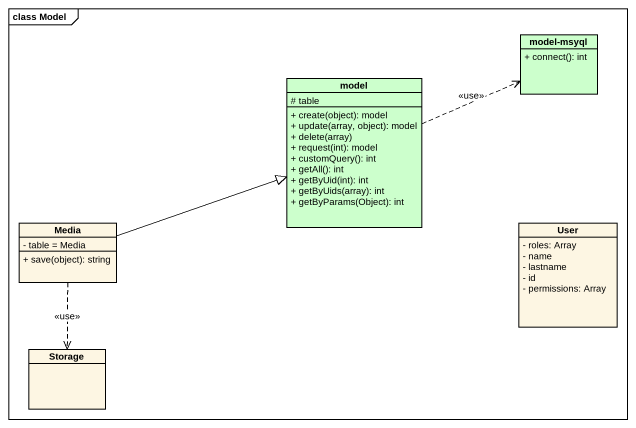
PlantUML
@startuml
mainframe class Model
hide circle
hide empty members
skinparam classAttributeIconSize 0
class "model-msyql" as model_msyql #CCFFCC {
  + connect(): int
}
class model #CCFFCC {
  # table
  + create(object): model
  + update(array, object): model
  + delete(array)
  + request(int): model
  + customQuery(): int
  + getAll(): int
  + getByUid(int): int
  + getByUids(array): int
  + getByParams(Object): int
}
class Media {
  - table = Media
  + save(object): string
}
class User {
  - roles: Array
  - name
  - lastname
  - id
  - permissions: Array
}
class "Storage" as Storage_
model .right.> model_msyql : <<use>>
Media -right-|> model
Media ..> Storage_ : <<use>>
@enduml
